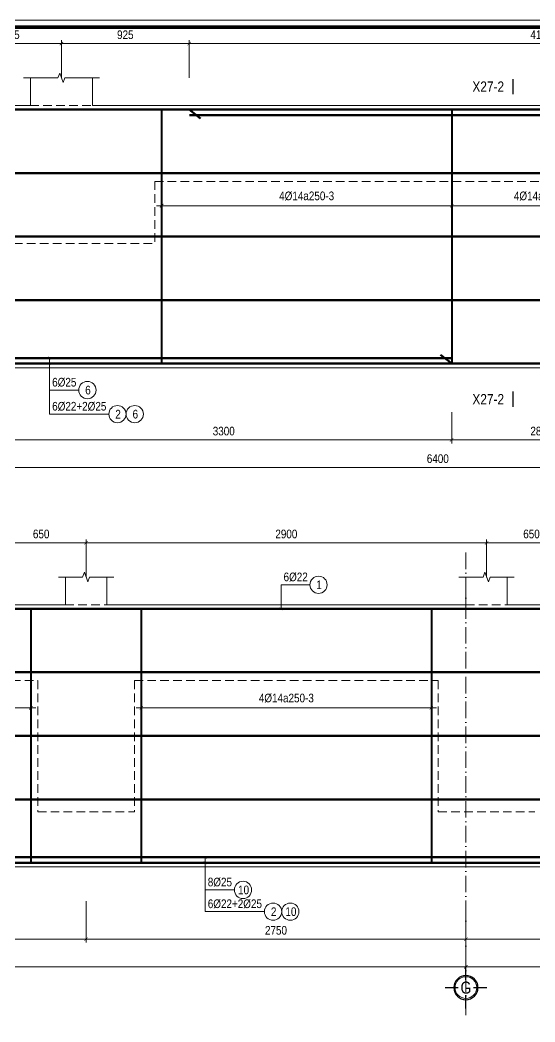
# Model space of a CAD drawing. Header units: millimetres. Extents: x 3014920 to 3563667, y -1638653 to -1356471.
# Drawn here: x 3352741 to 3356469, y -1593573 to -1586316 of the extents above; entities that cross this region are included whole.
import ezdxf
from ezdxf.enums import TextEntityAlignment as Align
from ezdxf.xclip import XClip

# ---------------------------------------------------------------- set-up
doc = ezdxf.new("R2010")
doc.units = ezdxf.units.MM
doc.header["$MEASUREMENT"] = 0
doc.header["$XCLIPFRAME"] = 0
doc.header["$PDMODE"] = 2
for name, pattern in [('6 TANG DIEN HINH 14-15$0$ACAD_ISO10W100', [18, 12, -3, 0, -3]), ('ACAD_ISO04W100', [30, 24, -3, 0, -3]), ('HIDDEN', [0.375, 0.25, -0.125])]:
    doc.linetypes.add(name, pattern=pattern)
doc.layers.get('0').update_dxf_attribs({"lineweight": 9})
doc.layers.get('Defpoints').update_dxf_attribs({"color": 10, "lineweight": 0})
for name, color, linetype, lineweight in [('2', 2, 'Continuous', 20), ('CDAI', 21, 'Continuous', 40), ('CTHEP', 50, 'Continuous', 50), ('DBAO', 90, 'Continuous', 13), ('DGIONG', 130, 'Continuous', 13), ('KTH', 154, 'Continuous', 9), ('Net khuat', 8, 'HIDDEN', 13), ('TEXT', 7, 'Continuous', 15), ('TRUC', 251, 'ACAD_ISO04W100', 9)]:
    doc.layers.add(name, color=color, linetype=linetype, lineweight=lineweight)
doc.layers.add('8', color=8, linetype='Continuous')
doc.styles.add('HELVECONDENSE', font='VHELVCN_0.TTF')
doc.styles.add('Star-HelCon', font='VHELVCN_0.TTF')
doc.styles.add('TTP-HelCon', font='VHELVCN_0.TTF')
doc.styles.add('VNI-HELVE-CONDENSE', font='VHELVCN_0.TTF')
doc.dimstyles.new('kc-25', dxfattribs={"dimtxt": 62.5, "dimasz": 20, "dimexe": 20, "dimexo": 50, "dimgap": 25, "dimtad": 3, "dimdec": 0, "dimzin": 0, "dimdsep": 46, "dimtxsty": 'VNI-HELVE-CONDENSE', "dimblk": 'DIM', "dimcen": 2.5, "dimclrd": 256, "dimclre": 154, "dimclrt": 7, "dimaunit": 1, "dimadec": 0, "dimazin": 0, "dimtfac": 1, "dimtdec": 0, "dimtix": 1, "dimtmove": 0, "dimatfit": 3, "dimldrblk": 'DOT', "dimfxl": 1, "dimtolj": 1, "dimtzin": 0, "dimarcsym": 0})
doc.dimstyles.new('TTP-25', dxfattribs={"dimscale": 25, "dimtxt": 2.5, "dimasz": 1, "dimexe": 1, "dimexo": 1, "dimgap": 0.09, "dimtad": 0, "dimdec": 4, "dimrnd": 1, "dimzin": 9, "dimdsep": 46, "dimtxsty": 'TTP-HelCon', "dimblk": 'ARCHTICK', "dimcen": 0.09, "dimdle": 1.5, "dimclrd": 256, "dimclre": 256, "dimclrt": 7, "dimadec": 0, "dimazin": 0, "dimtfac": 1, "dimtdec": 4, "dimtmove": 0, "dimatfit": 3, "dimldrblk": 'ARCHTICK', "dimfxl": 1, "dimtvp": 1, "dimtolj": 1, "dimtzin": 0, "dimarcsym": 0})

# ---------------------------------------------------------------- blocks, each defined once
blk = doc.blocks.new('_ArchTick')
at = {"color": 0, "linetype": 'ByBlock', "const_width": 0.15}
blk.add_lwpolyline([(-0.5, -0.5), (0.5, 0.5)], dxfattribs=at)
blk = doc.blocks.new('*D2243')
at = {"layer": 'Defpoints', "color": 0, "transparency": 16777216}
for p in [(7950.5, -2660), (9249.5, -2660), (7950.5, -2885)]:
    blk.add_point(p, dxfattribs=at)
at = {"layer": 'KTH', "lineweight": -2, "transparency": 16777216}
for p, q in [((7950.5, -2685), (7950.5, -2910)), ((9249.5, -2685), (9249.5, -2910)), ((9287, -2885), (7913, -2885))]:
    blk.add_line(p, q, dxfattribs=at)
at = {"layer": 'KTH', "lineweight": -2, "transparency": 16777216, "xscale": 25, "yscale": 25, "zscale": 25, "rotation": 180}
blk.add_blockref('_ArchTick', (7950.5, -2885), dxfattribs=at)
at = {"layer": 'KTH', "lineweight": -2, "transparency": 16777216, "xscale": 25, "yscale": 25, "zscale": 25}
blk.add_blockref('_ArchTick', (9249.5, -2885), dxfattribs=at)
at = {"layer": 'KTH', "color": 7, "transparency": 16777216, "insert": (8600, -2821.2), "char_height": 62.5, "attachment_point": 5, "style": 'TTP-HelCon'}
blk.add_mtext('\\A1;2825', dxfattribs=at)
blk = doc.blocks.new('*D2244')
at = {"layer": 'Defpoints', "color": 0, "transparency": 16777216}
for p in [(5850.5, -1012), (7950.5, -1012), (7950.5, -1188.5)]:
    blk.add_point(p, dxfattribs=at)
at = {"layer": 'KTH', "lineweight": -2, "transparency": 16777216}
for p, q in [((5850.5, -1037), (5850.5, -1213.5)), ((7950.5, -1037), (7950.5, -1213.5)), ((5813, -1188.5), (7988, -1188.5))]:
    blk.add_line(p, q, dxfattribs=at)
at = {"layer": 'KTH', "lineweight": -2, "transparency": 16777216, "xscale": 25, "yscale": 25, "zscale": 25, "rotation": 180}
blk.add_blockref('_ArchTick', (5850.5, -1188.5), dxfattribs=at)
at = {"layer": 'KTH', "lineweight": -2, "transparency": 16777216, "xscale": 25, "yscale": 25, "zscale": 25}
blk.add_blockref('_ArchTick', (7950.5, -1188.5), dxfattribs=at)
at = {"layer": 'KTH', "color": 7, "transparency": 16777216, "insert": (6900.5, -1118.5), "char_height": 62.5, "attachment_point": 5, "style": 'TTP-HelCon'}
blk.add_mtext('\\A1;4Þ14a250-3', dxfattribs=at)
blk = doc.blocks.new('*D2248')
at = {"layer": 'Defpoints', "color": 0, "transparency": 16777216}
for p in [(11149.5, -14.1), (6050.5, -288.1), (11149.5, -288.1)]:
    blk.add_point(p, dxfattribs=at)
at = {"layer": 'KTH', "lineweight": -2, "transparency": 16777216}
for p, q in [((6050.5, -263.1), (6050.5, 10.9)), ((11149.5, -263.1), (11149.5, 10.9)), ((6013, -14.1), (11187, -14.1))]:
    blk.add_line(p, q, dxfattribs=at)
at = {"layer": 'KTH', "lineweight": -2, "transparency": 16777216, "xscale": 25, "yscale": 25, "zscale": 25, "rotation": 180}
blk.add_blockref('_ArchTick', (6050.5, -14.1), dxfattribs=at)
at = {"layer": 'KTH', "lineweight": -2, "transparency": 16777216, "xscale": 25, "yscale": 25, "zscale": 25}
blk.add_blockref('_ArchTick', (11149.5, -14.1), dxfattribs=at)
at = {"layer": 'KTH', "color": 7, "transparency": 16777216, "insert": (8600, 49.7), "char_height": 62.5, "attachment_point": 5, "style": 'TTP-HelCon'}
blk.add_mtext('\\A1;4125', dxfattribs=at)
blk = doc.blocks.new('*D2249')
at = {"layer": 'Defpoints', "color": 0, "transparency": 16777216}
for p in [(11050, -2660), (4650, -2885), (4650, -3085)]:
    blk.add_point(p, dxfattribs=at)
at = {"layer": 'KTH', "lineweight": -2, "transparency": 16777216}
for p, q in [((11050, -2685), (11050, -3110)), ((4650, -2910), (4650, -3110)), ((11087.5, -3085), (4612.5, -3085))]:
    blk.add_line(p, q, dxfattribs=at)
at = {"layer": 'KTH', "lineweight": -2, "transparency": 16777216, "xscale": 25, "yscale": 25, "zscale": 25, "rotation": 180}
blk.add_blockref('_ArchTick', (4650, -3085), dxfattribs=at)
at = {"layer": 'KTH', "lineweight": -2, "transparency": 16777216, "xscale": 25, "yscale": 25, "zscale": 25}
blk.add_blockref('_ArchTick', (11050, -3085), dxfattribs=at)
at = {"layer": 'KTH', "color": 7, "transparency": 16777216, "insert": (7850, -3021.1), "char_height": 62.5, "attachment_point": 5, "style": 'TTP-HelCon'}
blk.add_mtext('\\A1;6400', dxfattribs=at)
blk = doc.blocks.new('MC')
at = {"layer": 'CTHEP', "const_width": 10, "elevation": 0}
blk.add_lwpolyline([(36.4, 150), (36.4, 0)], dxfattribs=at)
at = {"layer": 'TEXT', "style": 'TTP-HelCon'}
blk.add_attdef('A', text='', height=100, dxfattribs=at).set_placement((-50, 25.5), align=Align.RIGHT)
blk = doc.blocks.new('*D2222')
at = {"layer": 'Defpoints', "color": 0, "transparency": 16777216}
for p in [(5125, -14.1), (4400.5, -288.1), (5125, -288.1)]:
    blk.add_point(p, dxfattribs=at)
at = {"layer": 'KTH', "lineweight": -2, "transparency": 16777216}
for p, q in [((4400.5, -263.1), (4400.5, 10.9)), ((5125, -263.1), (5125, 10.9)), ((4363, -14.1), (5162.5, -14.1))]:
    blk.add_line(p, q, dxfattribs=at)
at = {"layer": 'KTH', "lineweight": -2, "transparency": 16777216, "xscale": 25, "yscale": 25, "zscale": 25, "rotation": 180}
blk.add_blockref('_ArchTick', (4400.5, -14.1), dxfattribs=at)
at = {"layer": 'KTH', "lineweight": -2, "transparency": 16777216, "xscale": 25, "yscale": 25, "zscale": 25}
blk.add_blockref('_ArchTick', (5125, -14.1), dxfattribs=at)
at = {"layer": 'KTH', "color": 7, "transparency": 16777216, "insert": (4762.7, 49.7), "char_height": 62.5, "attachment_point": 5, "style": 'TTP-HelCon'}
blk.add_mtext('\\A1;725', dxfattribs=at)
blk = doc.blocks.new('*D2226')
at = {"layer": 'Defpoints', "color": 0, "transparency": 16777216}
for p in [(7950.5, -1012), (9249.5, -1012), (7950.5, -1188.5)]:
    blk.add_point(p, dxfattribs=at)
at = {"layer": 'KTH', "lineweight": -2, "transparency": 16777216}
for p, q in [((7950.5, -1037), (7950.5, -1213.5)), ((9249.5, -1037), (9249.5, -1213.5)), ((9287, -1188.5), (7913, -1188.5))]:
    blk.add_line(p, q, dxfattribs=at)
at = {"layer": 'KTH', "lineweight": -2, "transparency": 16777216, "xscale": 25, "yscale": 25, "zscale": 25, "rotation": 180}
blk.add_blockref('_ArchTick', (7950.5, -1188.5), dxfattribs=at)
at = {"layer": 'KTH', "lineweight": -2, "transparency": 16777216, "xscale": 25, "yscale": 25, "zscale": 25}
blk.add_blockref('_ArchTick', (9249.5, -1188.5), dxfattribs=at)
at = {"layer": 'KTH', "color": 7, "transparency": 16777216, "insert": (8600, -1118.5), "char_height": 62.5, "attachment_point": 5, "style": 'TTP-HelCon'}
blk.add_mtext('\\A1;4Þ14a300-3', dxfattribs=at)
blk = doc.blocks.new('*D2227')
at = {"layer": 'Defpoints', "color": 0, "transparency": 16777216}
for p in [(5125, -14.1), (5125, -288.1), (6050.5, -288.1)]:
    blk.add_point(p, dxfattribs=at)
at = {"layer": 'KTH', "lineweight": -2, "transparency": 16777216}
for p, q in [((5125, -263.1), (5125, 10.9)), ((6050.5, -263.1), (6050.5, 10.9)), ((6088, -14.1), (5087.5, -14.1))]:
    blk.add_line(p, q, dxfattribs=at)
at = {"layer": 'KTH', "lineweight": -2, "transparency": 16777216, "xscale": 25, "yscale": 25, "zscale": 25, "rotation": 180}
blk.add_blockref('_ArchTick', (5125, -14.1), dxfattribs=at)
at = {"layer": 'KTH', "lineweight": -2, "transparency": 16777216, "xscale": 25, "yscale": 25, "zscale": 25}
blk.add_blockref('_ArchTick', (6050.5, -14.1), dxfattribs=at)
at = {"layer": 'KTH', "color": 7, "transparency": 16777216, "insert": (5587.7, 49.7), "char_height": 62.5, "attachment_point": 5, "style": 'TTP-HelCon'}
blk.add_mtext('\\A1;925', dxfattribs=at)
blk = doc.blocks.new('*D2228')
at = {"layer": 'Defpoints', "color": 0, "transparency": 16777216}
for p in [(4650, -2660), (7950.5, -2660), (7950.5, -2885)]:
    blk.add_point(p, dxfattribs=at)
at = {"layer": 'KTH', "lineweight": -2, "transparency": 16777216}
for p, q in [((4650, -2685), (4650, -2910)), ((7950.5, -2685), (7950.5, -2910)), ((4612.5, -2885), (7988, -2885))]:
    blk.add_line(p, q, dxfattribs=at)
at = {"layer": 'KTH', "lineweight": -2, "transparency": 16777216, "xscale": 25, "yscale": 25, "zscale": 25, "rotation": 180}
blk.add_blockref('_ArchTick', (4650, -2885), dxfattribs=at)
at = {"layer": 'KTH', "lineweight": -2, "transparency": 16777216, "xscale": 25, "yscale": 25, "zscale": 25}
blk.add_blockref('_ArchTick', (7950.5, -2885), dxfattribs=at)
at = {"layer": 'KTH', "color": 7, "transparency": 16777216, "insert": (6300.2, -2821.2), "char_height": 62.5, "attachment_point": 5, "style": 'TTP-HelCon'}
blk.add_mtext('\\A1;3300', dxfattribs=at)
blk = doc.blocks.new('dau truc')
blk.add_circle((0, 0), 180)
at = {"layer": '8'}
for p, q in [((0, 127), (0, 345)), ((-127, 0), (-345, 0)), ((0, -345), (0, -127)), ((345, 0), (127, 0))]:
    blk.add_line(p, q, dxfattribs=at)
blk.add_circle((0, 0), 200, dxfattribs=at)
at = {"layer": 'TEXT', "style": 'HELVECONDENSE'}
blk.add_attdef('A', text='', height=233, dxfattribs=at).set_placement((0, 0), align=Align.MIDDLE)
blk = doc.blocks.new('*D2234')
at = {"layer": 'Defpoints', "color": 0, "transparency": 16777216}
for p in [(21150, -2885), (27650, -2885), (27650, -3085)]:
    blk.add_point(p, dxfattribs=at)
at = {"layer": 'KTH', "lineweight": -2, "transparency": 16777216}
for p, q in [((21150, -2910), (21150, -3110)), ((27650, -2910), (27650, -3110)), ((21112.5, -3085), (27687.5, -3085))]:
    blk.add_line(p, q, dxfattribs=at)
at = {"layer": 'KTH', "lineweight": -2, "transparency": 16777216, "xscale": 25, "yscale": 25, "zscale": 25, "rotation": 180}
blk.add_blockref('_ArchTick', (21150, -3085), dxfattribs=at)
at = {"layer": 'KTH', "lineweight": -2, "transparency": 16777216, "xscale": 25, "yscale": 25, "zscale": 25}
blk.add_blockref('_ArchTick', (27650, -3085), dxfattribs=at)
at = {"layer": 'KTH', "color": 7, "transparency": 16777216, "insert": (24400, -3021.1), "char_height": 62.5, "attachment_point": 5, "style": 'TTP-HelCon'}
blk.add_mtext('\\A1;6500', dxfattribs=at)
blk = doc.blocks.new('*D2235')
at = {"layer": 'Defpoints', "color": 0, "transparency": 16777216}
for p in [(11050, -2885), (21150, -2885), (11050, -3085)]:
    blk.add_point(p, dxfattribs=at)
at = {"layer": 'KTH', "lineweight": -2, "transparency": 16777216}
for p, q in [((11050, -2910), (11050, -3110)), ((21150, -2910), (21150, -3110)), ((21187.5, -3085), (11012.5, -3085))]:
    blk.add_line(p, q, dxfattribs=at)
at = {"layer": 'KTH', "lineweight": -2, "transparency": 16777216, "xscale": 25, "yscale": 25, "zscale": 25, "rotation": 180}
blk.add_blockref('_ArchTick', (11050, -3085), dxfattribs=at)
at = {"layer": 'KTH', "lineweight": -2, "transparency": 16777216, "xscale": 25, "yscale": 25, "zscale": 25}
blk.add_blockref('_ArchTick', (21150, -3085), dxfattribs=at)
at = {"layer": 'KTH', "color": 7, "transparency": 16777216, "insert": (16100, -3021.1), "char_height": 62.5, "attachment_point": 5, "style": 'TTP-HelCon'}
blk.add_mtext('\\A1;10100', dxfattribs=at)
blk = doc.blocks.new('*D2194')
at = {"layer": 'Defpoints', "color": 0, "transparency": 16777216}
for p in [(15850, -2584), (18400, -2584), (15850, -2885)]:
    blk.add_point(p, dxfattribs=at)
at = {"layer": 'KTH', "lineweight": -2, "transparency": 16777216}
for p, q in [((15850, -2609), (15850, -2910)), ((18400, -2609), (18400, -2910)), ((18437.5, -2885), (15812.5, -2885))]:
    blk.add_line(p, q, dxfattribs=at)
at = {"layer": 'KTH', "lineweight": -2, "transparency": 16777216, "xscale": 25, "yscale": 25, "zscale": 25, "rotation": 180}
blk.add_blockref('_ArchTick', (15850, -2885), dxfattribs=at)
at = {"layer": 'KTH', "lineweight": -2, "transparency": 16777216, "xscale": 25, "yscale": 25, "zscale": 25}
blk.add_blockref('_ArchTick', (18400, -2885), dxfattribs=at)
at = {"layer": 'KTH', "color": 7, "transparency": 16777216, "insert": (17125, -2821.2), "char_height": 62.5, "attachment_point": 5, "style": 'TTP-HelCon'}
blk.add_mtext('\\A1;2550', dxfattribs=at)
blk = doc.blocks.new('*D2195')
at = {"layer": 'Defpoints', "color": 0, "transparency": 16777216}
for p in [(21150, -2584), (23850, -2584), (23850, -2885)]:
    blk.add_point(p, dxfattribs=at)
at = {"layer": 'KTH', "lineweight": -2, "transparency": 16777216}
for p, q in [((21150, -2609), (21150, -2910)), ((23850, -2609), (23850, -2910)), ((21112.5, -2885), (23887.5, -2885))]:
    blk.add_line(p, q, dxfattribs=at)
at = {"layer": 'KTH', "lineweight": -2, "transparency": 16777216, "xscale": 25, "yscale": 25, "zscale": 25, "rotation": 180}
blk.add_blockref('_ArchTick', (21150, -2885), dxfattribs=at)
at = {"layer": 'KTH', "lineweight": -2, "transparency": 16777216, "xscale": 25, "yscale": 25, "zscale": 25}
blk.add_blockref('_ArchTick', (23850, -2885), dxfattribs=at)
at = {"layer": 'KTH', "color": 7, "transparency": 16777216, "insert": (22500, -2821.2), "char_height": 62.5, "attachment_point": 5, "style": 'TTP-HelCon'}
blk.add_mtext('\\A1;2700', dxfattribs=at)
blk = doc.blocks.new('*D2196')
at = {"layer": 'Defpoints', "color": 0, "transparency": 16777216}
for p in [(18400, -2584), (21150, -2584), (21150, -2885)]:
    blk.add_point(p, dxfattribs=at)
at = {"layer": 'KTH', "lineweight": -2, "transparency": 16777216}
for p, q in [((18400, -2609), (18400, -2910)), ((21150, -2609), (21150, -2910)), ((18362.5, -2885), (21187.5, -2885))]:
    blk.add_line(p, q, dxfattribs=at)
at = {"layer": 'KTH', "lineweight": -2, "transparency": 16777216, "xscale": 25, "yscale": 25, "zscale": 25, "rotation": 180}
blk.add_blockref('_ArchTick', (18400, -2885), dxfattribs=at)
at = {"layer": 'KTH', "lineweight": -2, "transparency": 16777216, "xscale": 25, "yscale": 25, "zscale": 25}
blk.add_blockref('_ArchTick', (21150, -2885), dxfattribs=at)
at = {"layer": 'KTH', "color": 7, "transparency": 16777216, "insert": (19775, -2821.2), "char_height": 62.5, "attachment_point": 5, "style": 'TTP-HelCon'}
blk.add_mtext('\\A1;2750', dxfattribs=at)
blk = doc.blocks.new('DIM')
h = blk.add_hatch(color=1)
h.paths.add_polyline_path([(0.49, 0.29, 1), (0.29, 0.49), (-0.19, 0), (0.19, 0)])
h.paths.add_polyline_path([(0.19, 0), (-0.19, 0), (-0.49, -0.29, 1), (-0.29, -0.49)])
at = {"color": 9}
for p, q in [((-0.19, 0), (-1.5, 0)), ((0.19, 0), (1.5, 0))]:
    blk.add_line(p, q, dxfattribs=at)
at = {"color": 1}
for p, q in [((-0.49, -0.29), (0.29, 0.49)), ((-0.29, -0.49), (0.49, 0.29)), ((-0.19, 0), (0.19, 0))]:
    blk.add_line(p, q, dxfattribs=at)
blk.add_arc((-0.39, -0.39), 0.138, 135, 315, dxfattribs=at)
blk = doc.blocks.new('*D2203')
at = {"layer": 'Defpoints', "color": 0, "transparency": 16777216}
for p in [(15850, -1012), (18000, -1012), (18000, -1209.1)]:
    blk.add_point(p, dxfattribs=at)
at = {"layer": 'KTH', "lineweight": -2, "transparency": 16777216}
for p, q in [((15850, -1037), (15850, -1234.1)), ((18000, -1037), (18000, -1234.1)), ((15812.5, -1209.1), (18037.5, -1209.1))]:
    blk.add_line(p, q, dxfattribs=at)
at = {"layer": 'KTH', "lineweight": -2, "transparency": 16777216, "xscale": 25, "yscale": 25, "zscale": 25, "rotation": 180}
blk.add_blockref('_ArchTick', (15850, -1209.1), dxfattribs=at)
at = {"layer": 'KTH', "lineweight": -2, "transparency": 16777216, "xscale": 25, "yscale": 25, "zscale": 25}
blk.add_blockref('_ArchTick', (18000, -1209.1), dxfattribs=at)
at = {"layer": 'KTH', "color": 7, "transparency": 16777216, "insert": (16925, -1139.2), "char_height": 62.5, "attachment_point": 5, "style": 'TTP-HelCon'}
blk.add_mtext('\\A1;4Þ14a250-3', dxfattribs=at)
blk = doc.blocks.new('*D2206')
at = {"layer": 'Defpoints', "color": 0, "transparency": 16777216}
for p in [(17750, -14.1), (17750, -288.1), (18400, -288.1)]:
    blk.add_point(p, dxfattribs=at)
at = {"layer": 'KTH', "lineweight": -2, "transparency": 16777216}
for p, q in [((17750, -263.1), (17750, 10.9)), ((18400, -263.1), (18400, 10.9)), ((18437.5, -14.1), (17712.5, -14.1))]:
    blk.add_line(p, q, dxfattribs=at)
at = {"layer": 'KTH', "lineweight": -2, "transparency": 16777216, "xscale": 25, "yscale": 25, "zscale": 25, "rotation": 180}
blk.add_blockref('_ArchTick', (17750, -14.1), dxfattribs=at)
at = {"layer": 'KTH', "lineweight": -2, "transparency": 16777216, "xscale": 25, "yscale": 25, "zscale": 25}
blk.add_blockref('_ArchTick', (18400, -14.1), dxfattribs=at)
at = {"layer": 'KTH', "color": 7, "transparency": 16777216, "insert": (18075, 49.7), "char_height": 62.5, "attachment_point": 5, "style": 'TTP-HelCon'}
blk.add_mtext('\\A1;650', dxfattribs=at)
blk = doc.blocks.new('*D2207')
at = {"layer": 'Defpoints', "color": 0, "transparency": 16777216}
for p in [(21300, -14.1), (18400, -288.1), (21300, -288.1)]:
    blk.add_point(p, dxfattribs=at)
at = {"layer": 'KTH', "lineweight": -2, "transparency": 16777216}
for p, q in [((18400, -263.1), (18400, 10.9)), ((21300, -263.1), (21300, 10.9)), ((18362.5, -14.1), (21337.5, -14.1))]:
    blk.add_line(p, q, dxfattribs=at)
at = {"layer": 'KTH', "lineweight": -2, "transparency": 16777216, "xscale": 25, "yscale": 25, "zscale": 25, "rotation": 180}
blk.add_blockref('_ArchTick', (18400, -14.1), dxfattribs=at)
at = {"layer": 'KTH', "lineweight": -2, "transparency": 16777216, "xscale": 25, "yscale": 25, "zscale": 25}
blk.add_blockref('_ArchTick', (21300, -14.1), dxfattribs=at)
at = {"layer": 'KTH', "color": 7, "transparency": 16777216, "insert": (19850, 49.7), "char_height": 62.5, "attachment_point": 5, "style": 'TTP-HelCon'}
blk.add_mtext('\\A1;2900', dxfattribs=at)
blk = doc.blocks.new('*D2208')
at = {"layer": 'Defpoints', "color": 0, "transparency": 16777216}
for p in [(18800, -1012), (20900, -1012), (18800, -1209.1)]:
    blk.add_point(p, dxfattribs=at)
at = {"layer": 'KTH', "lineweight": -2, "transparency": 16777216}
for p, q in [((18800, -1037), (18800, -1234.1)), ((20900, -1037), (20900, -1234.1)), ((20937.5, -1209.1), (18762.5, -1209.1))]:
    blk.add_line(p, q, dxfattribs=at)
at = {"layer": 'KTH', "lineweight": -2, "transparency": 16777216, "xscale": 25, "yscale": 25, "zscale": 25, "rotation": 180}
blk.add_blockref('_ArchTick', (18800, -1209.1), dxfattribs=at)
at = {"layer": 'KTH', "lineweight": -2, "transparency": 16777216, "xscale": 25, "yscale": 25, "zscale": 25}
blk.add_blockref('_ArchTick', (20900, -1209.1), dxfattribs=at)
at = {"layer": 'KTH', "color": 7, "transparency": 16777216, "insert": (19850, -1139.2), "char_height": 62.5, "attachment_point": 5, "style": 'TTP-HelCon'}
blk.add_mtext('\\A1;4Þ14a250-3', dxfattribs=at)
blk = doc.blocks.new('*D2214')
at = {"layer": 'Defpoints', "color": 0, "transparency": 16777216}
for p in [(21950, -14.1), (21300, -288.1), (21950, -288.1)]:
    blk.add_point(p, dxfattribs=at)
at = {"layer": 'KTH', "lineweight": -2, "transparency": 16777216}
for p, q in [((21300, -263.1), (21300, 10.9)), ((21950, -263.1), (21950, 10.9)), ((21262.5, -14.1), (21987.5, -14.1))]:
    blk.add_line(p, q, dxfattribs=at)
at = {"layer": 'KTH', "lineweight": -2, "transparency": 16777216, "xscale": 25, "yscale": 25, "zscale": 25, "rotation": 180}
blk.add_blockref('_ArchTick', (21300, -14.1), dxfattribs=at)
at = {"layer": 'KTH', "lineweight": -2, "transparency": 16777216, "xscale": 25, "yscale": 25, "zscale": 25}
blk.add_blockref('_ArchTick', (21950, -14.1), dxfattribs=at)
at = {"layer": 'KTH', "color": 7, "transparency": 16777216, "insert": (21625, 49.7), "char_height": 62.5, "attachment_point": 5, "style": 'TTP-HelCon'}
blk.add_mtext('\\A1;650', dxfattribs=at)
blk = doc.blocks.new('CHG_XX_Khung ten')
blk.add_lwpolyline([(15, 579), (826, 579), (826, 15), (15, 15)], close=True)
at = {"color": 4, "linetype": 'Continuous', "const_width": 1}
blk.add_lwpolyline([(17, 577), (824, 577), (824, 17), (17, 17)], close=True, dxfattribs=at)
blk = doc.blocks.new('2X-27')
at = {"layer": 'CDAI', "elevation": 0}
for points in [[(5850.45492, -492.01967), (5850.45492, -2332.01967)], [(7950.45492, -492.01967), (7950.45492, -2332.01967)]]:
    blk.add_lwpolyline(points, dxfattribs=at)
at = {"layer": 'CDAI'}
for points in [[(18000.00031, -492.00231), (18000.00031, -2332.0023)], [(18800.00032, -492.00231), (18800.00032, -2332.0023)], [(20900.00031, -492.00231), (20900.00031, -2332.0023)]]:
    blk.add_lwpolyline(points, dxfattribs=at)
at = {"layer": 'CTHEP'}
for p, q in [((-1120, -492.0023), (12349.5441, -492.00231)), ((6131.88082, -556.54517), (6050.45492, -492.01967)), ((43600.82369, -952.0023), (-1097.24346, -952.0023)), ((43600.82369, -1412.0023), (-1120, -1412.0023)), ((43590.27909, -1872.0023), (-1090, -1872.0023)), ((7869.02903, -2267.49418), (7950.45492, -2332.01967))]:
    blk.add_line(p, q, dxfattribs=at)
for points in [[(11929.54571, -492.0023), (43920.00001, -492.00231), (43920.00001, -992.23503)], [(23850.00032, -2292.0023), (15850.00031, -2292.0023)], [(-1120, -2332.0023), (43920.00001, -2332.0023)]]:
    blk.add_lwpolyline(points, dxfattribs=at)
at = {"layer": 'CTHEP', "elevation": 0}
for points in [[(6051.98142, -532.01967), (11149.54571, -532.01967)], [(2500.42651, -2292.0023), (7950.45492, -2292.0023)]]:
    blk.add_lwpolyline(points, dxfattribs=at)
at = {"layer": 'DBAO', "linetype": 'Continuous'}
for p, q in [((4900.00195, -262.0023), (4900.00195, -462.0023)), ((5350.00195, -262.0023), (5350.00195, -462.0023)), ((18250.00195, -262.0023), (18250.00195, -462.0023)), ((18550.00195, -262.0023), (18550.00195, -462.0023)), ((21150.00195, -262.0023), (21150.00195, -462.0023)), ((21450.00195, -262.0023), (21450.00195, -462.0023)), ((-850.0075, -462.0023), (4900.00195, -462.0023)), ((5350.00195, -462.0023), (11849.54735, -462.0023)), ((12304.54571, -462.0023), (18250.00195, -462.0023)), ((18550.00195, -462.0023), (21150.00195, -462.0023)), ((21450.00195, -462.0023), (27200.00195, -462.0023))]:
    blk.add_line(p, q, dxfattribs=at)
at = {"layer": 'DBAO', "linetype": 'Continuous', "flags": 128}
blk.add_lwpolyline([(43950, -2362.0023), (-1150, -2362.0023), (-1150, -462.0023)], dxfattribs=at)
at = {"layer": 'DGIONG', "linetype": 'Continuous', "flags": 128}
for points in [[(5400.00195, -262.0023), (5150.00195, -262.0023), (5137.50195, -296.34577), (5112.50195, -227.65884), (5100.00195, -262.0023), (4850.00196, -262.0023)], [(18600.00195, -262.0023), (18424.98907, -262.0023), (18412.48907, -296.34577), (18387.48907, -227.65884), (18374.98907, -262.0023), (18199.98695, -262.0023)], [(21500.00195, -262.0023), (21324.98907, -262.0023), (21312.48907, -296.34577), (21287.48907, -227.65884), (21274.98907, -262.0023), (21099.98695, -262.0023)]]:
    blk.add_lwpolyline(points, dxfattribs=at)
at = {"layer": 'DGIONG'}
for centre in [(20083.00157, -318.07497), (5312.99083, -2523.87914), (19536.23161, -2528.15259), (5530.88033, -2698.15414), (5655.88033, -2698.15414), (19754.12111, -2685.42652), (19879.12111, -2685.42652)]:
    blk.add_circle(centre, 62.5, dxfattribs=at)
at = {"layer": 'Net khuat', "ltscale": 250}
for p, q in [((4900.00195, -462.0023), (5350.00195, -462.0023)), ((18250.00195, -462.0023), (18550.00195, -462.0023)), ((21150.00195, -462.0023), (21450.00195, -462.0023)), ((5800.45492, -1011.98915), (11724.54571, -1011.99553)), ((5800.45492, -1011.98915), (5800.45492, -1462.0023)), ((12424.54571, -1012.0023), (18050.00031, -1012.0023)), ((18050.00031, -1012.0023), (18050.00031, -1962.0023)), ((18750.00032, -1012.0023), (20950.00031, -1012.0023)), ((18750.00032, -1012.0023), (18750.00032, -1962.0023)), ((20950.00031, -1012.0023), (20950.00031, -1962.0023)), ((4500.45492, -1462.0023), (5800.45492, -1462.0023)), ((18050.00031, -1962.0023), (18750.00031, -1962.0023)), ((20950.00031, -1962.0023), (21650.00031, -1962.0023))]:
    blk.add_line(p, q, dxfattribs=at)
at = {"layer": 'TRUC', "linetype": '6 TANG DIEN HINH 14-15$0$ACAD_ISO10W100', "ltscale": 10}
blk.add_lwpolyline([(21150.00195, -83.73138), (21150.00195, -3434.59948)], dxfattribs=at)
at = {"xscale": 0.75, "yscale": 0.75, "zscale": 0.75}
blk.add_blockref('MC', (8367.25076, -382.49606), dxfattribs=at).add_auto_attribs({'A': 'X27-2'})
ref = blk.add_blockref('MC', (8367.25076, -2533.56035), dxfattribs=dict(xscale=-0.75, yscale=0.75, zscale=0.75, rotation=180))
ref.add_attrib('A', 'X27-2', dxfattribs={"layer": 'TEXT', "height": 75, "style": 'TTP-HelCon'}).set_placement((8329.75076, -2627.69078), align=Align.RIGHT)
at = {"layer": '2', "ltscale": 300}
ref = blk.add_blockref('dau truc', (21150.00195, -3235.82849), dxfattribs=dict(at, xscale=-0.4367131295148283, yscale=0.4367131295148283, zscale=0.4367131294857245))
ref.add_attrib('A', 'G', dxfattribs={"layer": 'TEXT', "height": 87.5, "style": 'HELVECONDENSE'}).set_placement((21150.00195, -3235.82849), align=Align.MIDDLE)
at = {"layer": 'TEXT', "style": 'TTP-HelCon'}
for s, p in [('6Þ22', (19830.01333, -292.22203, 0)), ('6Þ25', (5058.07245, -2498.0262, 0)), ('8Þ25', (19281.31323, -2502.29965, 0)), ('6Þ22+2Þ25', (5058.07245, -2672.3012, 0)), ('6Þ22+2Þ25', (19281.31323, -2659.57358, 0))]:
    blk.add_text(s, height=62.5, dxfattribs=at).set_placement(p)
at = {"layer": 'TEXT', "style": 'Star-HelCon'}
for s, p in [('1', (20087.16823, -318.07497)), ('6', (5317.1575, -2523.87914)), ('10', (19540.39828, -2528.15259)), ('2', (5535.047, -2698.15414)), ('6', (5660.047, -2698.15414)), ('2', (19758.28778, -2685.42652)), ('10', (19883.28778, -2685.42652))]:
    blk.add_text(s, height=62.5, dxfattribs=at).set_placement(p, align=Align.MIDDLE)
at = {"layer": 'KTH'}
for base, p1, p2, picture, middle in [((5125.00195, -14.12697), (4400.45492, -288.13157), (5125.00195, -288.13157), '*D2222', (4762.72844, 49.70637)), ((21299.99657, -14.12697), (18399.99657, -288.13157), (21299.99657, -288.13157), '*D2207', (19849.99657, 49.70637)), ((21950.0003213, -14.1269653), (21299.9965706, -288.1315733), (21950.0003213, -288.1315733), '*D2214', (21624.9984459, 49.7063681)), ((15850.00031, -2885.00821), (18400.00031, -2583.96395), (15850.00031, -2583.96395), '*D2194', (17125.00031, -2821.17488)), ((27650.00195, -3084.96395), (21150.00195, -2885.00821), (27650.00195, -2885.00821), '*D2234', (24400.00195, -3021.13062))]:
    dim = blk.add_linear_dim(base=base, p1=p1, p2=p2, angle=180, dimstyle='TTP-25', override={"dimtmove": 1}, dxfattribs=at)
    dim.commit()
    dim.dimension.update_dxf_attribs({"geometry": picture, "text_midpoint": middle})
for base, p1, p2, picture, middle in [((5125.00195, -14.12697), (6050.45492, -288.13157), (5125.00195, -288.13157), '*D2227', (5587.72844, 49.70637)), ((17750.00031, -14.12697), (18399.99657, -288.13157), (17750.00031, -288.13157), '*D2206', (18074.99844, 49.70637)), ((21150, -2885.00821), (18400.00031, -2583.96395), (21150, -2583.96395), '*D2196', (19775.00016, -2821.17488)), ((23850.00032, -2885.00821), (21150, -2583.96395), (23850.00032, -2583.96395), '*D2195', (22500.00016, -2821.17488)), ((4650.00195, -3084.96395), (11050.00195, -2660.00821), (4650.00195, -2885.00821), '*D2249', (7850.00195, -3021.13062)), ((7950.45492, -2885.00821), (4650.00195, -2660.00821), (7950.45492, -2660.02558), '*D2228', (6300.22844, -2821.17488)), ((11050.00195, -3084.96395), (21150.00195, -2885.00821), (11050.00195, -2885.00821), '*D2235', (16100.00195, -3021.13062))]:
    dim = blk.add_linear_dim(base=base, p1=p1, p2=p2, dimstyle='TTP-25', override={"dimtmove": 1}, dxfattribs=at)
    dim.commit()
    dim.dimension.update_dxf_attribs({"geometry": picture, "text_midpoint": middle})
for base, p1, p2, text, picture, middle in [((11149.54571, -14.12697), (6050.45492, -288.13157), (11149.54571, -288.13157), '4125', '*D2248', (8600.00032, 49.70637)), ((7950.45492, -1188.45649), (9249.54571, -1011.99429), (7950.45492, -1012.00652), '4Þ14a300-3', '*D2226', (8600.00032, -1118.53982)), ((18799.99283, -1209.13898), (20900.00031, -1012.0023), (18799.99283, -1012.0023), '4Þ14a250-3', '*D2208', (19849.99657, -1139.22231)), ((7950.45492, -2885.00821), (9249.54571, -2660.01336), (7950.45492, -2660.02558), '2825', '*D2243', (8600.00032, -2821.17488))]:
    dim = blk.add_linear_dim(base=base, p1=p1, p2=p2, angle=180, text=text, dimstyle='TTP-25', override={"dimtmove": 1}, dxfattribs=at)
    dim.commit()
    dim.dimension.update_dxf_attribs({"geometry": picture, "text_midpoint": middle})
for base, p1, p2, picture, middle in [((7950.45492, -1188.45134), (5850.45492, -1011.98915), (7950.45492, -1012.00652), '*D2244', (6900.45492, -1118.53467)), ((18000.00031, -1209.13898), (15850.00031, -1012.0023), (18000.00031, -1012.0023), '*D2203', (16925.00031, -1139.22231))]:
    dim = blk.add_linear_dim(base=base, p1=p1, p2=p2, text='4Þ14a250-3', dimstyle='TTP-25', override={"dimtmove": 1}, dxfattribs=at)
    dim.commit()
    dim.dimension.update_dxf_attribs({"geometry": picture, "text_midpoint": middle})
at = {"layer": 'DGIONG'}
for points in [[(19811.50157, -492.0023), (19811.5013, -318.07497), (20020.50157, -318.07497)], [(5039.56078, -2292.0023), (5039.56042, -2523.87914), (5250.49083, -2523.87914)], [(19262.80156, -2292.0023), (19262.8012, -2528.15259), (19473.73161, -2528.15259)], [(5039.56074, -2332.0023), (5039.56042, -2698.15414), (5468.38033, -2698.15414)], [(19262.80152, -2332.0023), (19262.8012, -2685.42652), (19691.62111, -2685.42652)]]:
    blk.add_leader(points, dimstyle='kc-25', override={"dimtad": 0, "dimldrblk": 'ArchTick', "dimfxl": 100, "dimarcsym": 1}, dxfattribs=at)

msp = doc.modelspace()

# ---------------------------------------------------------------- block references
at = {"layer": 'DBAO'}
ref = msp.add_blockref('2X-27', (3347915.32289, -1586472.4967), dxfattribs=at)
XClip(ref).set_block_clipping_path([(-2119.6734147961, -3630.4424896371), (12622.0339631201, 896.875806222)])
ref = msp.add_blockref('2X-27', (3334818.73441, -1590088.81223), dxfattribs=at)
XClip(ref).set_block_clipping_path([(11544.198188289, -4231.3368673905), (28243.0337641043, 539.301314803)])

# ---------------------------------------------------------------- next in the draw order: block references
at = {"color": 5, "xscale": 25.92478421704392, "yscale": 25.92478421704392, "zscale": 25.92478421704392}
msp.add_blockref('CHG_XX_Khung ten', (3345639.78025, -1601326.46106), dxfattribs=at)

doc.saveas('drawing.dxf')
